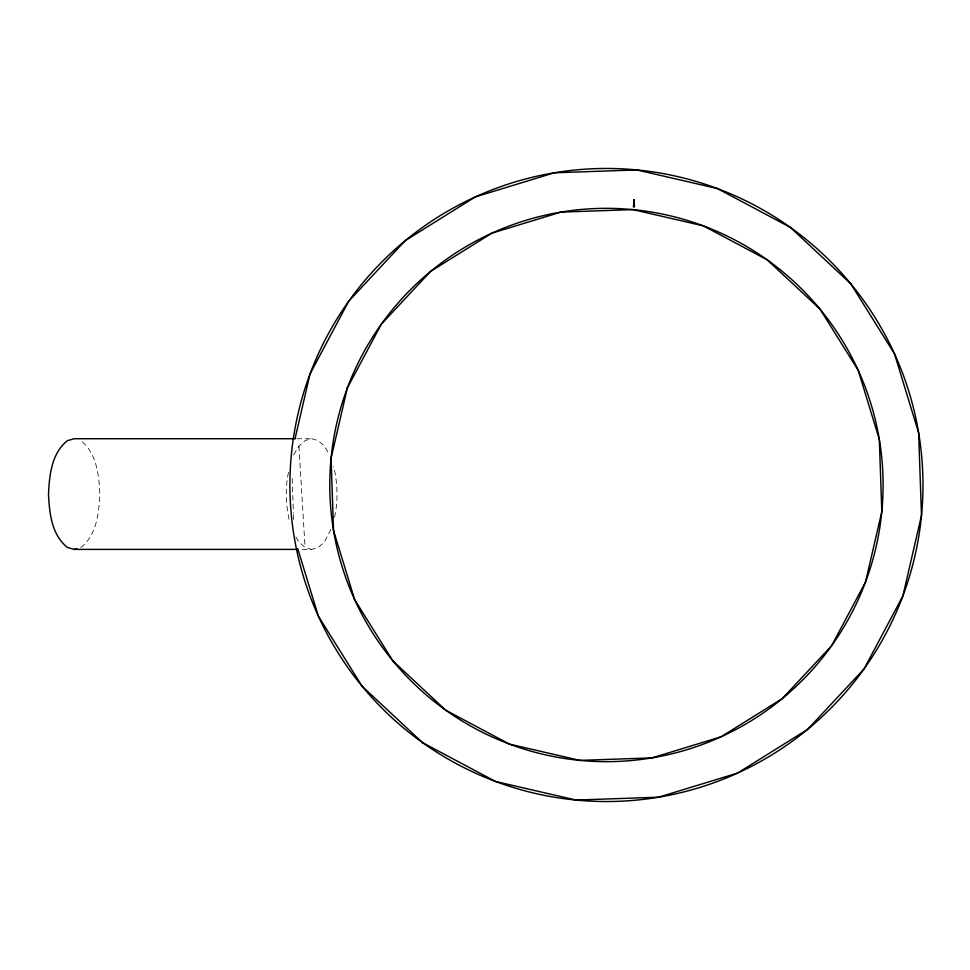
<?xml version="1.0" encoding="UTF-8"?>
<svg xmlns="http://www.w3.org/2000/svg" width="970" height="970" viewBox="0 0 970 970"><rect width="100%" height="100%" fill="white"/><g stroke="black" fill="none" stroke-linecap="round" stroke-linejoin="round"><path stroke-width="0.73" stroke-dasharray="4.85 3.64" d="M288.478 472.329C284.998 488.589 285.859 505.588 289.606 521.727M334.541 517.277C338.3 500.556 337.596 483.024 333.692 466.388M331 529.365L324.38 541.975L318.245 547.504L311.649 549.396L301.367 549.396M293.655 454.93L298.93 446.139L305.065 440.61L311.649 438.731L318.245 440.61L324.38 446.139L329.654 454.93M80.825 547.516C96.745 535.1 98.988 512.851 99.849 494.07C98.988 475.288 96.745 453.026 80.813 440.622M296.929 438.731L311.649 438.731M295.911 536.956L298.93 541.975L305.065 547.504L311.649 549.396M298.93 446.139L305.065 547.504M292.2 478.562L293.401 513.094M293.449 514.597L293.704 522.102"/><path stroke-width="1.45" d="M295.098 438.44L309.988 374.032L348.812 301.088L405.193 240.681L475.288 196.922L554.319 172.793L636.89 169.944L717.4 188.556L790.344 227.38L850.751 283.761L894.51 353.856L918.638 432.875L921.488 515.458L902.876 595.968L864.052 668.912L807.67 729.319L737.588 773.078L658.557 797.207L575.974 800.056L495.464 781.444L422.52 742.62L362.113 686.239L318.354 616.144L297.729 548.62M295.45 438.731L74.169 438.731L67.524 440.622C51.604 453.026 49.361 475.288 48.5 494.07C49.361 512.851 51.604 535.1 67.536 547.516L74.181 549.396L76.836 548.644M74.181 549.396L295.45 549.396M634.113 199.723L633.434 206.986L634.441 206.95L634.113 199.723M347.333 388.012L331.061 458.373L333.547 530.554L354.644 599.63L392.886 660.897L445.691 710.173L509.444 744.111L579.817 760.383L651.998 757.885L721.074 736.8L782.341 698.545L831.617 645.741L865.543 581.988L881.815 511.626L879.329 439.446L858.232 370.37L819.989 309.103L767.185 259.827L703.432 225.889L633.058 209.617L560.878 212.115L491.802 233.2L430.547 271.454L381.271 324.259L347.333 388.012M445.691 710.173A276.668 276.668 0 0 0 881.815 511.626A276.668 276.668 0 0 0 491.814 233.2A276.668 276.668 0 0 0 445.691 710.173M422.532 742.62A316.523 316.523 0 0 0 921.5 515.458A316.523 316.523 0 0 0 475.288 196.922A316.523 316.523 0 0 0 422.532 742.62"/></g></svg>
